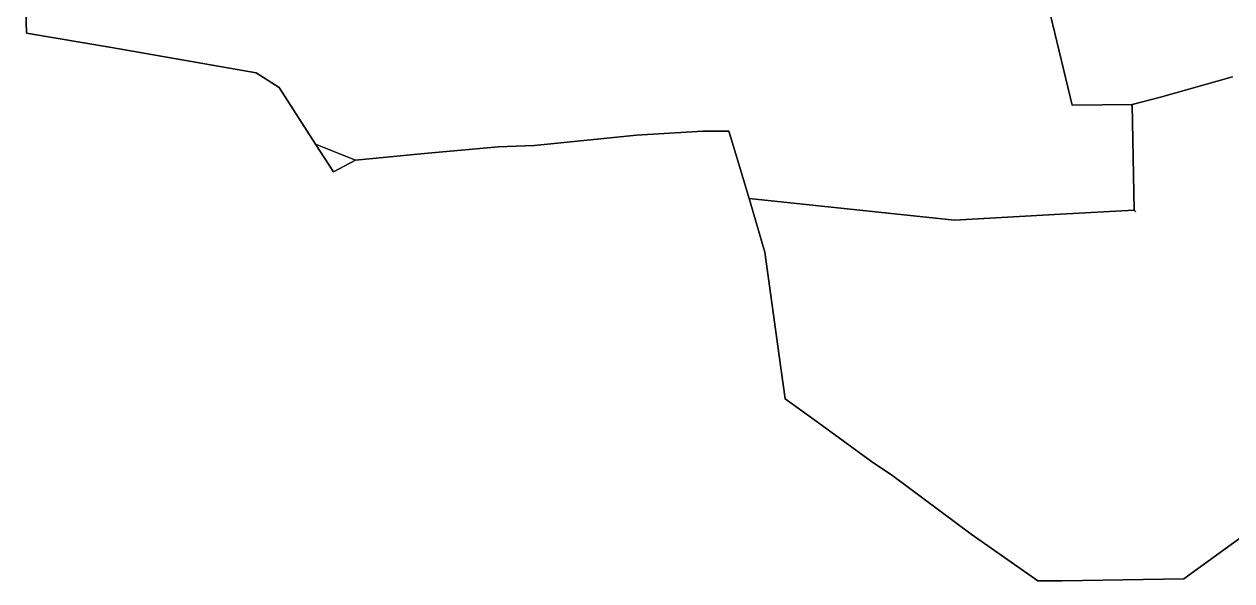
# Model space of a CAD drawing. Extents: x -85.11 to -76.23, y 42.63 to 48.9.
# Drawn here: x -84.71 to -79.69, y 42.63 to 44.94 of the extents above; entities that cross this region are included whole.
import ezdxf

# ---------------------------------------------------------------- set-up
doc = ezdxf.new("R2010")
doc.units = 0
doc.header["$MEASUREMENT"] = 0
doc.layers.add('GEO_', color=7, linetype='Continuous')

msp = doc.modelspace()

# ---------------------------------------------------------------- linework, layer by layer
at = {"layer": 'GEO_', "color": 7, "true_color": 0xffffff}
for p, q in [((-84.7, 44.9053), (-84.7092, 45.2372)), ((-84.7, 44.9053), (-84.7092, 45.2372)), ((-84.7, 44.9053), (-84.7092, 45.2372)), ((-84.7092, 45.2372), (-84.7, 44.9053)), ((-84.7, 44.9053), (-84.7092, 45.2372)), ((-84.7, 44.9053), (-84.7092, 45.2372)), ((-84.7, 44.9053), (-84.7092, 45.2372)), ((-84.7092, 45.2372), (-84.7, 44.9053)), ((-84.7, 44.9053), (-84.7092, 45.2372)), ((-84.7, 44.9053), (-84.7092, 45.2372)), ((-84.7, 44.9053), (-84.7092, 45.2372)), ((-84.7092, 45.2372), (-84.7, 44.9053)), ((-80.4475, 44.9792), (-80.3583, 44.6062)), ((-80.4475, 44.9792), (-80.3583, 44.6062)), ((-80.4475, 44.9792), (-80.3583, 44.6062)), ((-80.3583, 44.6062), (-80.4475, 44.9792)), ((-80.3583, 44.6062), (-80.4475, 44.9792)), ((-80.3583, 44.6062), (-80.4475, 44.9792)), ((-80.3583, 44.6062), (-80.4475, 44.9792)), ((-80.4475, 44.9792), (-80.3583, 44.6062)), ((-84.3472, 44.8454), (-84.7, 44.9053)), ((-84.3472, 44.8454), (-84.7, 44.9053)), ((-84.3472, 44.8454), (-84.7, 44.9053)), ((-84.7, 44.9053), (-84.7, 44.9053)), ((-84.7, 44.9053), (-84.3472, 44.8454)), ((-84.3472, 44.8454), (-84.7, 44.9053)), ((-84.3472, 44.8454), (-84.7, 44.9053)), ((-84.3472, 44.8454), (-84.7, 44.9053)), ((-84.7, 44.9053), (-84.7, 44.9053)), ((-84.7, 44.9053), (-84.3472, 44.8454)), ((-84.3472, 44.8454), (-84.7, 44.9053)), ((-84.3472, 44.8454), (-84.7, 44.9053)), ((-84.3472, 44.8454), (-84.7, 44.9053)), ((-84.7, 44.9053), (-84.7, 44.9053)), ((-84.7, 44.9053), (-84.3472, 44.8454)), ((-83.7458, 44.74), (-84.3472, 44.8454)), ((-83.7458, 44.74), (-84.3472, 44.8454)), ((-83.7458, 44.74), (-84.3472, 44.8454)), ((-84.3472, 44.8454), (-84.3472, 44.8454)), ((-84.3472, 44.8454), (-83.7458, 44.74)), ((-83.7458, 44.74), (-84.3472, 44.8454)), ((-83.7458, 44.74), (-84.3472, 44.8454)), ((-83.7458, 44.74), (-84.3472, 44.8454)), ((-84.3472, 44.8454), (-84.3472, 44.8454)), ((-84.3472, 44.8454), (-83.7458, 44.74)), ((-83.7458, 44.74), (-84.3472, 44.8454)), ((-83.7458, 44.74), (-84.3472, 44.8454)), ((-83.7458, 44.74), (-84.3472, 44.8454)), ((-84.3472, 44.8454), (-84.3472, 44.8454)), ((-84.3472, 44.8454), (-83.7458, 44.74)), ((-83.65, 44.6795), (-83.7458, 44.74)), ((-83.65, 44.6795), (-83.7458, 44.74)), ((-83.65, 44.6795), (-83.7458, 44.74)), ((-83.7458, 44.74), (-83.7458, 44.74)), ((-83.7458, 44.74), (-83.65, 44.6795)), ((-83.65, 44.6795), (-83.7458, 44.74)), ((-83.65, 44.6795), (-83.7458, 44.74)), ((-83.65, 44.6795), (-83.7458, 44.74)), ((-83.7458, 44.74), (-83.7458, 44.74)), ((-83.7458, 44.74), (-83.65, 44.6795)), ((-83.65, 44.6795), (-83.7458, 44.74)), ((-83.65, 44.6795), (-83.7458, 44.74)), ((-83.65, 44.6795), (-83.7458, 44.74)), ((-83.7458, 44.74), (-83.7458, 44.74)), ((-83.7458, 44.74), (-83.65, 44.6795)), ((-83.65, 44.6795), (-83.65, 44.6795)), ((-83.65, 44.6795), (-83.65, 44.6795)), ((-83.65, 44.6795), (-83.65, 44.6795)), ((-83.5, 44.4434), (-83.65, 44.6795)), ((-83.5, 44.4434), (-83.65, 44.6795)), ((-83.5, 44.4434), (-83.65, 44.6795)), ((-83.65, 44.6795), (-83.65, 44.6795)), ((-83.65, 44.6795), (-83.5, 44.4434)), ((-83.5, 44.4434), (-83.65, 44.6795)), ((-83.5, 44.4434), (-83.65, 44.6795)), ((-83.5, 44.4434), (-83.65, 44.6795)), ((-83.65, 44.6795), (-83.65, 44.6795)), ((-83.65, 44.6795), (-83.5, 44.4434)), ((-83.5, 44.4434), (-83.65, 44.6795)), ((-83.5, 44.4434), (-83.65, 44.6795)), ((-83.5, 44.4434), (-83.65, 44.6795)), ((-83.65, 44.6795), (-83.65, 44.6795)), ((-83.65, 44.6795), (-83.5, 44.4434)), ((-83.65, 44.6795), (-83.65, 44.6795)), ((-83.5, 44.4434), (-83.65, 44.6795)), ((-83.5, 44.4434), (-83.65, 44.6795)), ((-83.65, 44.6795), (-83.65, 44.6795)), ((-83.65, 44.6795), (-83.5, 44.4434)), ((-83.5, 44.4434), (-83.65, 44.6795)), ((-83.5, 44.4434), (-83.65, 44.6795)), ((-83.5, 44.4434), (-83.65, 44.6795)), ((-83.65, 44.6795), (-83.65, 44.6795)), ((-83.65, 44.6795), (-83.5, 44.4434)), ((-79.6917, 44.7235), (-79.9911, 44.6396)), ((-79.6917, 44.7235), (-79.9911, 44.6396)), ((-79.6917, 44.7235), (-79.9911, 44.6396)), ((-79.9911, 44.6396), (-79.6917, 44.7235)), ((-79.9911, 44.6396), (-79.6917, 44.7235)), ((-79.9911, 44.6396), (-79.6917, 44.7235)), ((-79.9911, 44.6396), (-79.6917, 44.7235)), ((-79.6917, 44.7235), (-79.9911, 44.6396)), ((-79.9911, 44.6396), (-79.6917, 44.7235)), ((-79.9911, 44.6396), (-79.6917, 44.7235)), ((-79.9911, 44.6396), (-79.6917, 44.7235)), ((-79.6917, 44.7235), (-79.9911, 44.6396)), ((-79.9911, 44.6396), (-80.1083, 44.608)), ((-79.9911, 44.6396), (-80.1083, 44.608)), ((-79.9911, 44.6396), (-80.1083, 44.608)), ((-80.1083, 44.608), (-79.9911, 44.6396)), ((-80.1083, 44.608), (-79.9911, 44.6396)), ((-80.1083, 44.608), (-79.9911, 44.6396)), ((-80.1083, 44.608), (-79.9911, 44.6396)), ((-79.9911, 44.6396), (-80.1083, 44.608)), ((-80.1083, 44.608), (-79.9911, 44.6396)), ((-80.1083, 44.608), (-79.9911, 44.6396)), ((-80.1083, 44.608), (-79.9911, 44.6396)), ((-79.9911, 44.6396), (-80.1083, 44.608)), ((-79.9911, 44.6396), (-79.9911, 44.6396)), ((-79.9911, 44.6396), (-79.9911, 44.6396)), ((-79.9911, 44.6396), (-79.9911, 44.6396)), ((-80.3583, 44.6062), (-80.1083, 44.608)), ((-80.3583, 44.6062), (-80.1083, 44.608)), ((-80.3583, 44.6062), (-80.1083, 44.608)), ((-80.1083, 44.608), (-80.3583, 44.6062)), ((-80.1083, 44.608), (-80.3583, 44.6062)), ((-80.1083, 44.608), (-80.3583, 44.6062)), ((-80.1083, 44.608), (-80.3583, 44.6062)), ((-80.3583, 44.6062), (-80.1083, 44.608)), ((-80.3583, 44.6062), (-80.3583, 44.6062)), ((-80.3583, 44.6062), (-80.3583, 44.6062)), ((-80.1083, 44.608), (-80.1, 44.1696)), ((-80.1083, 44.608), (-80.1, 44.1696)), ((-80.1083, 44.608), (-80.1083, 44.608)), ((-80.1083, 44.608), (-80.1, 44.1696)), ((-80.1, 44.1696), (-80.1083, 44.608)), ((-80.1083, 44.608), (-80.1083, 44.608)), ((-80.1, 44.1696), (-80.1083, 44.608)), ((-80.1083, 44.608), (-80.1083, 44.608)), ((-80.1083, 44.608), (-80.1, 44.1696)), ((-80.1, 44.1696), (-80.1083, 44.608)), ((-80.1083, 44.608), (-80.1083, 44.608)), ((-80.1083, 44.608), (-80.1, 44.1696)), ((-82.1667, 44.4818), (-82.3444, 44.4635)), ((-82.1667, 44.4818), (-82.3444, 44.4635)), ((-82.1667, 44.4818), (-82.3444, 44.4635)), ((-82.3444, 44.4635), (-82.1667, 44.4818)), ((-82.1667, 44.4818), (-82.3444, 44.4635)), ((-82.1667, 44.4818), (-82.3444, 44.4635)), ((-82.1667, 44.4818), (-82.3444, 44.4635)), ((-82.3444, 44.4635), (-82.1667, 44.4818)), ((-81.8917, 44.4982), (-82.1667, 44.4818)), ((-81.8917, 44.4982), (-82.1667, 44.4818)), ((-81.8917, 44.4982), (-82.1667, 44.4818)), ((-82.1667, 44.4818), (-81.8917, 44.4982)), ((-81.8917, 44.4982), (-82.1667, 44.4818)), ((-81.8917, 44.4982), (-82.1667, 44.4818)), ((-81.8917, 44.4982), (-82.1667, 44.4818)), ((-82.1667, 44.4818), (-81.8917, 44.4982)), ((-82.1667, 44.4818), (-82.1667, 44.4818)), ((-82.1667, 44.4818), (-82.1667, 44.4818)), ((-81.7833, 44.4982), (-81.8917, 44.4982)), ((-81.7833, 44.4982), (-81.8917, 44.4982)), ((-81.7833, 44.4982), (-81.8917, 44.4982)), ((-81.8917, 44.4982), (-81.8917, 44.4982)), ((-81.8917, 44.4982), (-81.7833, 44.4982)), ((-81.7833, 44.4982), (-81.8917, 44.4982)), ((-81.7833, 44.4982), (-81.8917, 44.4982)), ((-81.7833, 44.4982), (-81.8917, 44.4982)), ((-81.8917, 44.4982), (-81.8917, 44.4982)), ((-81.8917, 44.4982), (-81.7833, 44.4982)), ((-81.7544, 44.4024), (-81.7833, 44.4982)), ((-81.7544, 44.4024), (-81.7833, 44.4982)), ((-81.7544, 44.4024), (-81.7833, 44.4982)), ((-81.7833, 44.4982), (-81.7833, 44.4982)), ((-81.7833, 44.4982), (-81.7544, 44.4024)), ((-81.7544, 44.4024), (-81.7833, 44.4982)), ((-81.7544, 44.4024), (-81.7833, 44.4982)), ((-81.7544, 44.4024), (-81.7833, 44.4982)), ((-81.7833, 44.4982), (-81.7833, 44.4982)), ((-81.7833, 44.4982), (-81.7544, 44.4024)), ((-83.3333, 44.3776), (-83.5, 44.4434)), ((-83.3333, 44.3776), (-83.5, 44.4434)), ((-83.3333, 44.3776), (-83.5, 44.4434)), ((-83.5, 44.4434), (-83.5, 44.4434)), ((-83.5, 44.4434), (-83.3333, 44.3776)), ((-83.425, 44.3283), (-83.5, 44.4434)), ((-83.425, 44.3283), (-83.5, 44.4434)), ((-83.425, 44.3283), (-83.5, 44.4434)), ((-83.5, 44.4434), (-83.5, 44.4434)), ((-83.5, 44.4434), (-83.425, 44.3283)), ((-83.425, 44.3283), (-83.5, 44.4434)), ((-83.425, 44.3283), (-83.5, 44.4434)), ((-83.425, 44.3283), (-83.5, 44.4434)), ((-83.5, 44.4434), (-83.5, 44.4434)), ((-83.5, 44.4434), (-83.425, 44.3283)), ((-83.5, 44.4434), (-83.5, 44.4434)), ((-83.425, 44.3283), (-83.5, 44.4434)), ((-83.425, 44.3283), (-83.5, 44.4434)), ((-83.5, 44.4434), (-83.5, 44.4434)), ((-83.5, 44.4434), (-83.425, 44.3283)), ((-83.425, 44.3283), (-83.5, 44.4434)), ((-83.425, 44.3283), (-83.5, 44.4434)), ((-83.425, 44.3283), (-83.5, 44.4434)), ((-83.5, 44.4434), (-83.5, 44.4434)), ((-83.5, 44.4434), (-83.425, 44.3283)), ((-82.7417, 44.4324), (-83.0619, 44.4032)), ((-82.7417, 44.4324), (-83.0619, 44.4032)), ((-82.7417, 44.4324), (-83.0619, 44.4032)), ((-83.0619, 44.4032), (-82.7417, 44.4324)), ((-82.7417, 44.4324), (-83.0619, 44.4032)), ((-82.7417, 44.4324), (-83.0619, 44.4032)), ((-82.7417, 44.4324), (-83.0619, 44.4032)), ((-83.0619, 44.4032), (-82.7417, 44.4324)), ((-82.5917, 44.4379), (-82.7417, 44.4324)), ((-82.5917, 44.4379), (-82.7417, 44.4324)), ((-82.5917, 44.4379), (-82.7417, 44.4324)), ((-82.7417, 44.4324), (-82.5917, 44.4379)), ((-82.5917, 44.4379), (-82.7417, 44.4324)), ((-82.5917, 44.4379), (-82.7417, 44.4324)), ((-82.5917, 44.4379), (-82.7417, 44.4324)), ((-82.7417, 44.4324), (-82.5917, 44.4379)), ((-82.7417, 44.4324), (-82.7417, 44.4324)), ((-82.7417, 44.4324), (-82.7417, 44.4324)), ((-82.3444, 44.4635), (-82.5917, 44.4379)), ((-82.3444, 44.4635), (-82.5917, 44.4379)), ((-82.3444, 44.4635), (-82.5917, 44.4379)), ((-82.5917, 44.4379), (-82.3444, 44.4635)), ((-82.3444, 44.4635), (-82.5917, 44.4379)), ((-82.3444, 44.4635), (-82.5917, 44.4379)), ((-82.3444, 44.4635), (-82.5917, 44.4379)), ((-82.5917, 44.4379), (-82.3444, 44.4635)), ((-82.5917, 44.4379), (-82.5917, 44.4379)), ((-82.5917, 44.4379), (-82.5917, 44.4379)), ((-82.3444, 44.4635), (-82.3444, 44.4635)), ((-82.3444, 44.4635), (-82.3444, 44.4635)), ((-83.3333, 44.3776), (-83.425, 44.3283)), ((-83.3333, 44.3776), (-83.425, 44.3283)), ((-83.3333, 44.3776), (-83.425, 44.3283)), ((-83.425, 44.3283), (-83.3333, 44.3776)), ((-83.3333, 44.3776), (-83.425, 44.3283)), ((-83.3333, 44.3776), (-83.425, 44.3283)), ((-83.3333, 44.3776), (-83.425, 44.3283)), ((-83.425, 44.3283), (-83.3333, 44.3776)), ((-83.3333, 44.3776), (-83.425, 44.3283)), ((-83.3333, 44.3776), (-83.425, 44.3283)), ((-83.425, 44.3283), (-83.3333, 44.3776)), ((-83.3333, 44.3776), (-83.425, 44.3283)), ((-83.3333, 44.3776), (-83.425, 44.3283)), ((-83.3333, 44.3776), (-83.425, 44.3283)), ((-83.425, 44.3283), (-83.3333, 44.3776)), ((-83.1622, 44.3937), (-83.3333, 44.3776)), ((-83.1622, 44.3937), (-83.3333, 44.3776)), ((-83.1622, 44.3937), (-83.3333, 44.3776)), ((-83.3333, 44.3776), (-83.1622, 44.3937)), ((-83.1622, 44.3937), (-83.3333, 44.3776)), ((-83.1622, 44.3937), (-83.3333, 44.3776)), ((-83.1622, 44.3937), (-83.3333, 44.3776)), ((-83.3333, 44.3776), (-83.1622, 44.3937)), ((-83.1622, 44.3937), (-83.3333, 44.3776)), ((-83.1622, 44.3937), (-83.3333, 44.3776)), ((-83.1622, 44.3937), (-83.3333, 44.3776)), ((-83.3333, 44.3776), (-83.1622, 44.3937)), ((-83.1622, 44.3937), (-83.3333, 44.3776)), ((-83.1622, 44.3937), (-83.3333, 44.3776)), ((-83.3333, 44.3776), (-83.1622, 44.3937)), ((-83.1622, 44.3937), (-83.3333, 44.3776)), ((-83.1622, 44.3937), (-83.3333, 44.3776)), ((-83.1622, 44.3937), (-83.3333, 44.3776)), ((-83.3333, 44.3776), (-83.1622, 44.3937)), ((-83.3333, 44.3776), (-83.3333, 44.3776)), ((-83.3333, 44.3776), (-83.3333, 44.3776)), ((-83.3333, 44.3776), (-83.3333, 44.3776)), ((-83.3333, 44.3776), (-83.3333, 44.3776)), ((-83.3333, 44.3776), (-83.3333, 44.3776)), ((-83.3333, 44.3776), (-83.3333, 44.3776)), ((-83.0619, 44.4032), (-83.1622, 44.3937)), ((-83.0619, 44.4032), (-83.1622, 44.3937)), ((-83.0619, 44.4032), (-83.1622, 44.3937)), ((-83.1622, 44.3937), (-83.0619, 44.4032)), ((-83.0619, 44.4032), (-83.1622, 44.3937)), ((-83.0619, 44.4032), (-83.1622, 44.3937)), ((-83.0619, 44.4032), (-83.1622, 44.3937)), ((-83.1622, 44.3937), (-83.0619, 44.4032)), ((-83.1622, 44.3937), (-83.1622, 44.3937)), ((-83.1622, 44.3937), (-83.1622, 44.3937)), ((-83.1622, 44.3937), (-83.1622, 44.3937)), ((-83.1622, 44.3937), (-83.1622, 44.3937)), ((-83.1622, 44.3937), (-83.1622, 44.3937)), ((-83.1622, 44.3937), (-83.1622, 44.3937)), ((-83.1622, 44.3937), (-83.1622, 44.3937)), ((-83.1622, 44.3937), (-83.1622, 44.3937)), ((-83.0619, 44.4032), (-83.0619, 44.4032)), ((-83.0619, 44.4032), (-83.0619, 44.4032)), ((-81.7544, 44.4024), (-81.7544, 44.4024)), ((-81.7544, 44.4024), (-81.7544, 44.4024)), ((-81.6997, 44.2184), (-81.7544, 44.4024)), ((-81.6997, 44.2184), (-81.7544, 44.4024)), ((-81.6997, 44.2184), (-81.7544, 44.4024)), ((-81.7544, 44.4024), (-81.7544, 44.4024)), ((-81.7544, 44.4024), (-81.6997, 44.2184)), ((-81.6997, 44.2184), (-81.7544, 44.4024)), ((-81.6997, 44.2184), (-81.7544, 44.4024)), ((-81.6997, 44.2184), (-81.7544, 44.4024)), ((-81.7544, 44.4024), (-81.7544, 44.4024)), ((-81.7544, 44.4024), (-81.6997, 44.2184)), ((-83.425, 44.3283), (-83.425, 44.3283)), ((-83.425, 44.3283), (-83.425, 44.3283)), ((-83.425, 44.3283), (-83.425, 44.3283)), ((-83.425, 44.3283), (-83.425, 44.3283)), ((-83.425, 44.3283), (-83.425, 44.3283)), ((-80.8467, 44.1284), (-81.6997, 44.2184)), ((-80.8467, 44.1284), (-81.6997, 44.2184)), ((-80.8467, 44.1284), (-81.6997, 44.2184)), ((-81.6997, 44.2184), (-81.6997, 44.2184)), ((-81.6997, 44.2184), (-80.8467, 44.1284)), ((-80.8467, 44.1284), (-81.6997, 44.2184)), ((-80.8467, 44.1284), (-81.6997, 44.2184)), ((-80.8467, 44.1284), (-81.6997, 44.2184)), ((-81.6997, 44.2184), (-81.6997, 44.2184)), ((-81.6997, 44.2184), (-80.8467, 44.1284)), ((-81.6333, 43.9948), (-81.6997, 44.2184)), ((-81.6997, 44.2184), (-80.8467, 44.1284)), ((-81.6333, 43.9948), (-81.6997, 44.2184)), ((-81.6997, 44.2184), (-80.8467, 44.1284)), ((-81.6333, 43.9948), (-81.6997, 44.2184)), ((-81.6997, 44.2184), (-81.6997, 44.2184)), ((-81.6997, 44.2184), (-81.6333, 43.9948)), ((-81.6997, 44.2184), (-80.8467, 44.1284)), ((-80.8467, 44.1284), (-81.6997, 44.2184)), ((-81.6333, 43.9948), (-81.6997, 44.2184)), ((-81.6997, 44.2184), (-80.8467, 44.1284)), ((-81.6333, 43.9948), (-81.6997, 44.2184)), ((-81.6997, 44.2184), (-80.8467, 44.1284)), ((-81.6333, 43.9948), (-81.6997, 44.2184)), ((-81.6997, 44.2184), (-81.6997, 44.2184)), ((-81.6997, 44.2184), (-81.6333, 43.9948)), ((-81.6997, 44.2184), (-80.8467, 44.1284)), ((-80.8467, 44.1284), (-81.6997, 44.2184)), ((-81.6333, 43.9948), (-81.6997, 44.2184)), ((-81.6333, 43.9948), (-81.6997, 44.2184)), ((-81.6997, 44.2184), (-80.8467, 44.1284)), ((-80.8467, 44.1284), (-81.6997, 44.2184)), ((-81.6333, 43.9948), (-81.6997, 44.2184)), ((-81.6997, 44.2184), (-81.6997, 44.2184)), ((-81.6997, 44.2184), (-81.6333, 43.9948)), ((-81.6333, 43.9948), (-81.6997, 44.2184)), ((-81.6333, 43.9948), (-81.6997, 44.2184)), ((-81.6997, 44.2184), (-80.8467, 44.1284)), ((-80.8467, 44.1284), (-81.6997, 44.2184)), ((-81.6333, 43.9948), (-81.6997, 44.2184)), ((-81.6997, 44.2184), (-81.6997, 44.2184)), ((-81.6997, 44.2184), (-81.6333, 43.9948)), ((-80.4069, 44.1532), (-80.8467, 44.1284)), ((-80.4069, 44.1532), (-80.8467, 44.1284)), ((-80.4069, 44.1532), (-80.8467, 44.1284)), ((-80.8467, 44.1284), (-80.4069, 44.1532)), ((-80.8467, 44.1284), (-80.4069, 44.1532)), ((-80.8467, 44.1284), (-80.4069, 44.1532)), ((-80.8467, 44.1284), (-80.4069, 44.1532)), ((-80.4069, 44.1532), (-80.8467, 44.1284)), ((-80.8467, 44.1284), (-80.8467, 44.1284)), ((-80.8467, 44.1284), (-80.8467, 44.1284)), ((-80.8467, 44.1284), (-80.8467, 44.1284)), ((-80.8467, 44.1284), (-80.8467, 44.1284)), ((-80.8467, 44.1284), (-80.8467, 44.1284)), ((-80.8467, 44.1284), (-80.8467, 44.1284)), ((-80.1, 44.1696), (-80.4069, 44.1532)), ((-80.1, 44.1696), (-80.4069, 44.1532)), ((-80.1, 44.1696), (-80.4069, 44.1532)), ((-80.4069, 44.1532), (-80.1, 44.1696)), ((-80.4069, 44.1532), (-80.1, 44.1696)), ((-80.4069, 44.1532), (-80.1, 44.1696)), ((-80.4069, 44.1532), (-80.1, 44.1696)), ((-80.1, 44.1696), (-80.4069, 44.1532)), ((-80.4069, 44.1532), (-80.1, 44.1696)), ((-80.4069, 44.1532), (-80.1, 44.1696)), ((-80.4069, 44.1532), (-80.1, 44.1696)), ((-80.1, 44.1696), (-80.4069, 44.1532)), ((-80.4069, 44.1532), (-80.4069, 44.1532)), ((-80.4069, 44.1532), (-80.4069, 44.1532)), ((-80.4069, 44.1532), (-80.4069, 44.1532)), ((-80.4069, 44.1532), (-80.4069, 44.1532)), ((-80.1, 44.1696), (-80.1, 44.1696)), ((-80.1, 44.1696), (-80.1, 44.1696)), ((-80.1, 44.1696), (-80.1, 44.1696)), ((-80.1, 44.1696), (-80.1, 44.1696)), ((-80.1, 44.1696), (-80.1, 44.1696)), ((-80.0981, 44.1675), (-80.1, 44.1696)), ((-80.0942, 44.1631), (-80.0981, 44.1675)), ((-81.5744, 43.5648), (-81.6333, 43.9948)), ((-81.5744, 43.5648), (-81.6333, 43.9948)), ((-81.5744, 43.5648), (-81.6333, 43.9948)), ((-81.6333, 43.9948), (-81.6333, 43.9948)), ((-81.6333, 43.9948), (-81.5744, 43.5648)), ((-81.5744, 43.5648), (-81.6333, 43.9948)), ((-81.5744, 43.5648), (-81.6333, 43.9948)), ((-81.5744, 43.5648), (-81.6333, 43.9948)), ((-81.6333, 43.9948), (-81.6333, 43.9948)), ((-81.6333, 43.9948), (-81.5744, 43.5648)), ((-81.5744, 43.5648), (-81.6333, 43.9948)), ((-81.5744, 43.5648), (-81.6333, 43.9948)), ((-81.5744, 43.5648), (-81.6333, 43.9948)), ((-81.6333, 43.9948), (-81.6333, 43.9948)), ((-81.6333, 43.9948), (-81.5744, 43.5648)), ((-81.5744, 43.5648), (-81.6333, 43.9948)), ((-81.5744, 43.5648), (-81.6333, 43.9948)), ((-81.5744, 43.5648), (-81.6333, 43.9948)), ((-81.6333, 43.9948), (-81.6333, 43.9948)), ((-81.6333, 43.9948), (-81.5744, 43.5648)), ((-81.55, 43.3857), (-81.5744, 43.5648)), ((-81.55, 43.3857), (-81.5744, 43.5648)), ((-81.55, 43.3857), (-81.5744, 43.5648)), ((-81.5744, 43.5648), (-81.5744, 43.5648)), ((-81.5744, 43.5648), (-81.55, 43.3857)), ((-81.55, 43.3857), (-81.5744, 43.5648)), ((-81.55, 43.3857), (-81.5744, 43.5648)), ((-81.55, 43.3857), (-81.5744, 43.5648)), ((-81.5744, 43.5648), (-81.5744, 43.5648)), ((-81.5744, 43.5648), (-81.55, 43.3857)), ((-81.55, 43.3857), (-81.5744, 43.5648)), ((-81.55, 43.3857), (-81.5744, 43.5648)), ((-81.55, 43.3857), (-81.5744, 43.5648)), ((-81.5744, 43.5648), (-81.5744, 43.5648)), ((-81.5744, 43.5648), (-81.55, 43.3857)), ((-81.55, 43.3857), (-81.5744, 43.5648)), ((-81.55, 43.3857), (-81.5744, 43.5648)), ((-81.55, 43.3857), (-81.5744, 43.5648)), ((-81.5744, 43.5648), (-81.5744, 43.5648)), ((-81.5744, 43.5648), (-81.55, 43.3857)), ((-81.4261, 43.2976), (-81.55, 43.3857)), ((-81.4261, 43.2976), (-81.55, 43.3857)), ((-81.4261, 43.2976), (-81.55, 43.3857)), ((-81.55, 43.3857), (-81.55, 43.3857)), ((-81.55, 43.3857), (-81.4261, 43.2976)), ((-81.4261, 43.2976), (-81.55, 43.3857)), ((-81.4261, 43.2976), (-81.55, 43.3857)), ((-81.4261, 43.2976), (-81.55, 43.3857)), ((-81.55, 43.3857), (-81.55, 43.3857)), ((-81.55, 43.3857), (-81.4261, 43.2976)), ((-81.4261, 43.2976), (-81.55, 43.3857)), ((-81.4261, 43.2976), (-81.55, 43.3857)), ((-81.4261, 43.2976), (-81.55, 43.3857)), ((-81.55, 43.3857), (-81.55, 43.3857)), ((-81.55, 43.3857), (-81.4261, 43.2976)), ((-81.4261, 43.2976), (-81.55, 43.3857)), ((-81.4261, 43.2976), (-81.55, 43.3857)), ((-81.4261, 43.2976), (-81.55, 43.3857)), ((-81.55, 43.3857), (-81.55, 43.3857)), ((-81.55, 43.3857), (-81.4261, 43.2976)), ((-81.1917, 43.126), (-81.4261, 43.2976)), ((-81.1917, 43.126), (-81.4261, 43.2976)), ((-81.1917, 43.126), (-81.4261, 43.2976)), ((-81.4261, 43.2976), (-81.4261, 43.2976)), ((-81.4261, 43.2976), (-81.1917, 43.126)), ((-81.1917, 43.126), (-81.4261, 43.2976)), ((-81.1917, 43.126), (-81.4261, 43.2976)), ((-81.1917, 43.126), (-81.4261, 43.2976)), ((-81.4261, 43.2976), (-81.4261, 43.2976)), ((-81.4261, 43.2976), (-81.1917, 43.126)), ((-81.1917, 43.126), (-81.4261, 43.2976)), ((-81.1917, 43.126), (-81.4261, 43.2976)), ((-81.1917, 43.126), (-81.4261, 43.2976)), ((-81.4261, 43.2976), (-81.4261, 43.2976)), ((-81.4261, 43.2976), (-81.1917, 43.126)), ((-81.1917, 43.126), (-81.4261, 43.2976)), ((-81.1917, 43.126), (-81.4261, 43.2976)), ((-81.1917, 43.126), (-81.4261, 43.2976)), ((-81.4261, 43.2976), (-81.4261, 43.2976)), ((-81.4261, 43.2976), (-81.1917, 43.126)), ((-81.1917, 43.126), (-81.1917, 43.126)), ((-81.1917, 43.126), (-81.1917, 43.126)), ((-81.1028, 43.0666), (-81.1917, 43.126)), ((-81.1028, 43.0666), (-81.1917, 43.126)), ((-81.1028, 43.0666), (-81.1917, 43.126)), ((-81.1917, 43.126), (-81.1917, 43.126)), ((-81.1917, 43.126), (-81.1028, 43.0666)), ((-81.1028, 43.0666), (-81.1917, 43.126)), ((-81.1028, 43.0666), (-81.1917, 43.126)), ((-81.1028, 43.0666), (-81.1917, 43.126)), ((-81.1917, 43.126), (-81.1917, 43.126)), ((-81.1917, 43.126), (-81.1028, 43.0666)), ((-80.7778, 42.8239), (-81.1028, 43.0666)), ((-80.7778, 42.8239), (-81.1028, 43.0666)), ((-80.7778, 42.8239), (-81.1028, 43.0666)), ((-81.1028, 43.0666), (-81.1028, 43.0666)), ((-81.1028, 43.0666), (-80.7778, 42.8239)), ((-80.7778, 42.8239), (-81.1028, 43.0666)), ((-80.7778, 42.8239), (-81.1028, 43.0666)), ((-80.7778, 42.8239), (-81.1028, 43.0666)), ((-81.1028, 43.0666), (-81.1028, 43.0666)), ((-81.1028, 43.0666), (-80.7778, 42.8239)), ((-80.7778, 42.8239), (-81.1028, 43.0666)), ((-80.7778, 42.8239), (-81.1028, 43.0666)), ((-80.7778, 42.8239), (-81.1028, 43.0666)), ((-81.1028, 43.0666), (-81.1028, 43.0666)), ((-81.1028, 43.0666), (-80.7778, 42.8239)), ((-81.1028, 43.0666), (-81.1028, 43.0666)), ((-81.1028, 43.0666), (-81.1028, 43.0666)), ((-79.5431, 42.8939), (-79.6983, 42.7812)), ((-79.5431, 42.8939), (-79.6983, 42.7812)), ((-79.5431, 42.8939), (-79.6983, 42.7812)), ((-79.6983, 42.7812), (-79.5431, 42.8939)), ((-79.5431, 42.8939), (-79.6983, 42.7812)), ((-79.5431, 42.8939), (-79.6983, 42.7812)), ((-79.5431, 42.8939), (-79.6983, 42.7812)), ((-79.6983, 42.7812), (-79.5431, 42.8939)), ((-80.5, 42.6302), (-80.7778, 42.8239)), ((-80.5, 42.6302), (-80.7778, 42.8239)), ((-80.5, 42.6302), (-80.7778, 42.8239)), ((-80.7778, 42.8239), (-80.7778, 42.8239)), ((-80.7778, 42.8239), (-80.5, 42.6302)), ((-80.5, 42.6302), (-80.7778, 42.8239)), ((-80.5, 42.6302), (-80.7778, 42.8239)), ((-80.5, 42.6302), (-80.7778, 42.8239)), ((-80.7778, 42.8239), (-80.7778, 42.8239)), ((-80.7778, 42.8239), (-80.5, 42.6302)), ((-80.5, 42.6302), (-80.7778, 42.8239)), ((-80.5, 42.6302), (-80.7778, 42.8239)), ((-80.5, 42.6302), (-80.7778, 42.8239)), ((-80.7778, 42.8239), (-80.7778, 42.8239)), ((-80.7778, 42.8239), (-80.5, 42.6302)), ((-79.6983, 42.7812), (-79.8944, 42.6392)), ((-79.6983, 42.7812), (-79.8944, 42.6392)), ((-79.6983, 42.7812), (-79.8944, 42.6392)), ((-79.8944, 42.6392), (-79.6983, 42.7812)), ((-79.6983, 42.7812), (-79.8944, 42.6392)), ((-79.6983, 42.7812), (-79.8944, 42.6392)), ((-79.6983, 42.7812), (-79.8944, 42.6392)), ((-79.8944, 42.6392), (-79.6983, 42.7812)), ((-79.6983, 42.7812), (-79.8944, 42.6392)), ((-79.6983, 42.7812), (-79.8944, 42.6392)), ((-79.6983, 42.7812), (-79.8944, 42.6392)), ((-79.8944, 42.6392), (-79.6983, 42.7812)), ((-79.6983, 42.7812), (-79.6983, 42.7812)), ((-79.6983, 42.7812), (-79.6983, 42.7812)), ((-79.6983, 42.7812), (-79.6983, 42.7812)), ((-80.4, 42.6302), (-80.5, 42.6302)), ((-80.4, 42.6302), (-80.5, 42.6302)), ((-80.4, 42.6302), (-80.5, 42.6302)), ((-80.5, 42.6302), (-80.5, 42.6302)), ((-80.5, 42.6302), (-80.4, 42.6302)), ((-80.4, 42.6302), (-80.5, 42.6302)), ((-80.4, 42.6302), (-80.5, 42.6302)), ((-80.4, 42.6302), (-80.5, 42.6302)), ((-80.5, 42.6302), (-80.5, 42.6302)), ((-80.5, 42.6302), (-80.4, 42.6302)), ((-80.4, 42.6302), (-80.5, 42.6302)), ((-80.4, 42.6302), (-80.5, 42.6302)), ((-80.4, 42.6302), (-80.5, 42.6302)), ((-80.5, 42.6302), (-80.5, 42.6302)), ((-80.5, 42.6302), (-80.4, 42.6302)), ((-79.8944, 42.6392), (-80.4, 42.6302)), ((-79.8944, 42.6392), (-80.4, 42.6302)), ((-79.8944, 42.6392), (-80.4, 42.6302)), ((-80.4, 42.6302), (-79.8944, 42.6392)), ((-79.8944, 42.6392), (-80.4, 42.6302)), ((-79.8944, 42.6392), (-80.4, 42.6302)), ((-79.8944, 42.6392), (-80.4, 42.6302)), ((-80.4, 42.6302), (-79.8944, 42.6392)), ((-79.8944, 42.6392), (-80.4, 42.6302)), ((-79.8944, 42.6392), (-80.4, 42.6302)), ((-79.8944, 42.6392), (-80.4, 42.6302)), ((-80.4, 42.6302), (-79.8944, 42.6392)), ((-80.4, 42.6302), (-80.4, 42.6302)), ((-80.4, 42.6302), (-80.4, 42.6302)), ((-80.4, 42.6302), (-80.4, 42.6302)), ((-79.8944, 42.6392), (-79.8944, 42.6392)), ((-79.8944, 42.6392), (-79.8944, 42.6392)), ((-79.8944, 42.6392), (-79.8944, 42.6392))]:
    msp.add_line(p, q, dxfattribs=at)

doc.saveas('drawing.dxf')
